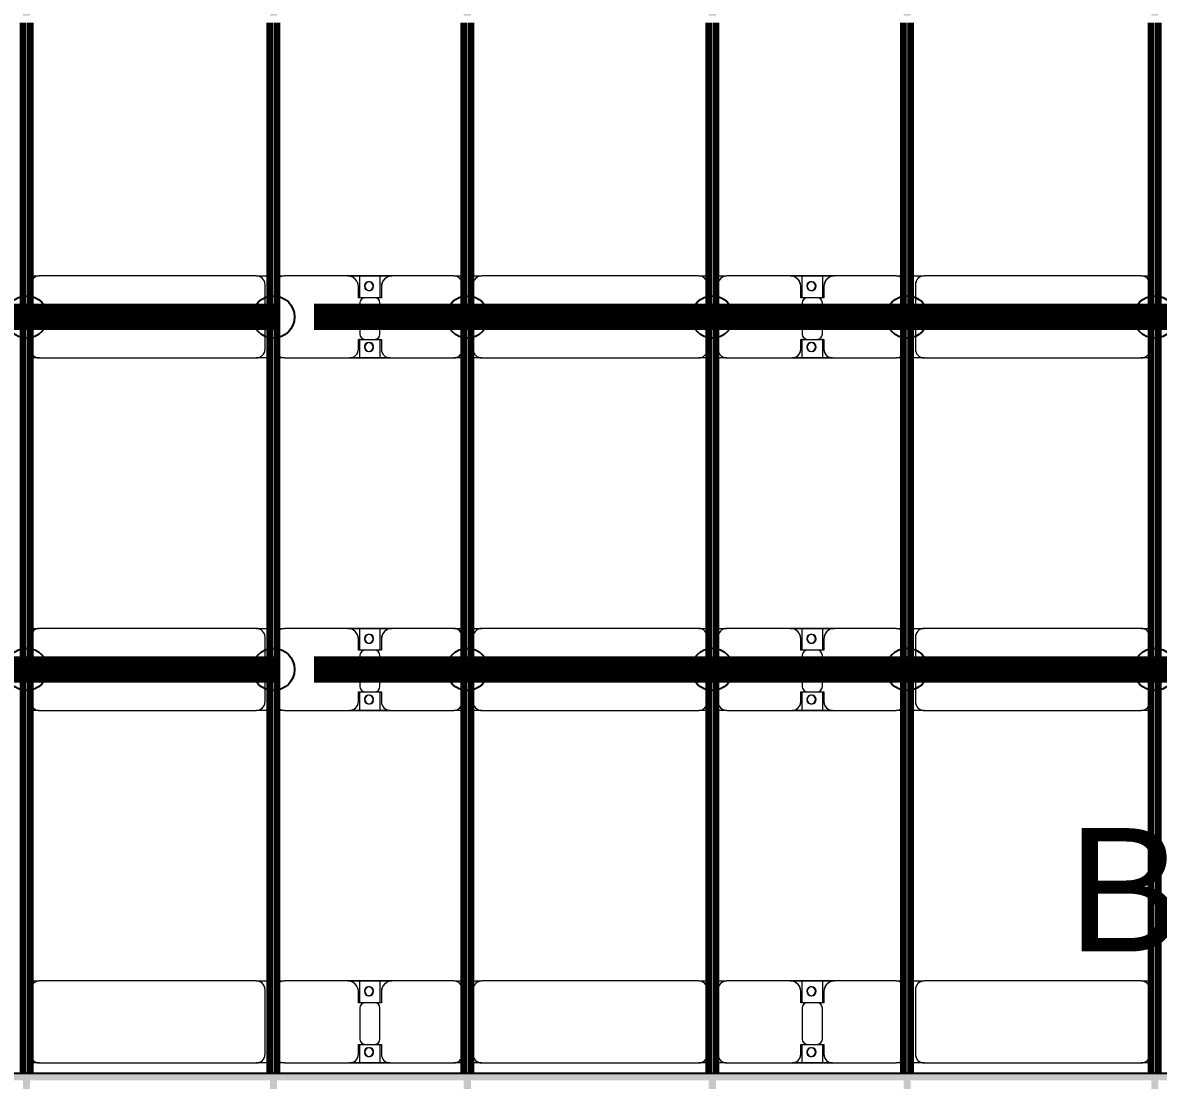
# Model space of a CAD drawing. Header units: millimetres. Extents: x -268744 to 115753, y -96240 to -10461.
# Drawn here: x -166881 to -160439, y -28647 to -22647 of the extents above; entities that cross this region are included whole.
import ezdxf

# ---------------------------------------------------------------- set-up
doc = ezdxf.new("R2010")
doc.units = ezdxf.units.MM
doc.layers.add('A-GENM', color=13, linetype='Continuous', lineweight=9)
doc.layers.add('S-BEAM', color=12, linetype='Continuous', lineweight=9)
doc.layers.add('GC-GHI CHU', color=2, linetype='Continuous')
doc.layers.add('GC-HOP 40x60 GIA CUONG', color=1, linetype='Continuous')
doc.styles.add('GC_VN', font='arial.ttf')

# ---------------------------------------------------------------- blocks, each defined once
blk = doc.blocks.new('Dầm C52 - Hộp 40x60-V24-KHUNG KẾT CẤU BÈ PIN 1')
at = {"layer": 'S-BEAM', "lineweight": 25}
blk.add_hatch(color=4, dxfattribs=at).paths.add_polyline_path([(-145811, -20), (145811, -20), (145811, 20), (-145811, 20)])
at = {"layer": 'S-BEAM', "color": 4, "lineweight": 25}
blk.add_line((-145811, 20), (145811, 20), dxfattribs=at)
blk = doc.blocks.new('Dầm C52 - Dầm C52-V2-KHUNG KẾT CẤU BÈ PIN 1')
at = {"layer": 'S-BEAM', "lineweight": 140}
h = blk.add_hatch(color=1, dxfattribs=at)
h.paths.add_polyline_path([(-25480.9, 20), (-25480.9, -20), (-25440.9, -20), (-25440.9, 20)])
h.paths.add_polyline_path([(-25400.9, 20), (-25400.9, -20), (-19440.9, -20), (-19443, 20), (-24983.5, 20)])
h.paths.add_polyline_path([(-19400.9, 20), (-19400.9, -20), (-13440.9, -20), (-13440.9, 20), (-18519.6, 20)])
h.paths.add_polyline_path([(-13400.9, -20), (-7440.9, -20), (-7440.9, 20), (-13400.9, 20)])
h.paths.add_polyline_path([(-7400.9, 20), (-7400.9, -20), (-1440.9, -20), (-1440.9, 20), (-6515.3, 20)])
h.paths.add_polyline_path([(-1400.9, 20), (-1400.9, -20), (4559.1, -20), (4559.1, 20), (-974.9, 20)])
h.paths.add_polyline_path([(4599.1, -20), (10559.1, -20), (10559.1, 20), (4599.1, 20)])
h.paths.add_polyline_path([(10599.1, -20), (16559.1, -20), (16559.1, 20), (10599.1, 20)])
h.paths.add_polyline_path([(16599.1, 20), (16599.1, -20), (22559.1, -20), (22559.1, 20), (17493.2, 20)])
h.paths.add_polyline_path([(22599.1, 20), (22599.1, -20), (25259.1, -20), (25259.1, 20), (23033.7, 20)])
h.paths.add_polyline_path([(25299.1, -20), (25480.9, -20), (25480.9, 20), (25299.1, 20)])
at = {"layer": 'S-BEAM', "color": 1, "lineweight": 140}
for p, q in [((16599.1, 20), (22559.1, 20)), ((22559.1, -20), (16599.1, -20))]:
    blk.add_line(p, q, dxfattribs=at)
blk = doc.blocks.new('Dầm C52 - Dầm C52-102503-KHUNG KẾT CẤU BÈ PIN 1')
at = {"layer": 'S-BEAM', "lineweight": 140}
h = blk.add_hatch(color=1, dxfattribs=at)
h.paths.add_polyline_path([(-25480.9, 20), (-25480.9, -20), (-25440.9, -20), (-25440.9, 20)])
h.paths.add_polyline_path([(-25400.9, 20), (-25400.9, -20), (-19440.9, -20), (-19443, 20), (-24983.5, 20)])
h.paths.add_polyline_path([(-19400.9, 20), (-19400.9, -20), (-13440.9, -20), (-13440.9, 20), (-17596.2, 20)])
h.paths.add_polyline_path([(-13400.9, -20), (-7440.9, -20), (-7440.9, 20), (-13400.9, 20)])
h.paths.add_polyline_path([(-7400.9, -20), (-1440.9, -20), (-1440.9, 20), (-7400.9, 20)])
h.paths.add_polyline_path([(-1400.9, -20), (4559.1, -20), (4559.1, 20), (-1400.9, 20)])
h.paths.add_polyline_path([(4599.1, -20), (10559.1, -20), (10559.1, 20), (4599.1, 20)])
h.paths.add_polyline_path([(10599.1, 20), (10599.1, -20), (16559.1, -20), (16559.1, 20), (11952.8, 20)])
h.paths.add_polyline_path([(16599.1, -20), (22559.1, -20), (22559.1, 20), (16599.1, 20)])
h.paths.add_polyline_path([(22599.1, -20), (25259.1, -20), (25259.1, 20), (22599.1, 20)])
h.paths.add_polyline_path([(25299.1, -20), (25441.8, -20), (25441.8, 20), (25299.1, 20)])
at = {"layer": 'S-BEAM', "color": 1, "lineweight": 140}
for p, q in [((16599.1, 20), (22559.1, 20)), ((22559.1, -20), (16599.1, -20))]:
    blk.add_line(p, q, dxfattribs=at)
blk = doc.blocks.new('Dai phao do pin - DẢI PHAO ĐỠ PIN-V50-KHUNG KẾT CẤU BÈ PIN 1')
at = {"layer": 'A-GENM', "color": 7}
for p, q in [((14387.6, 241.6), (14439.7, 241.6)), ((14387.6, 241.6), (14439.7, 241.6)), ((15670.3, 241.6), (14439.7, 241.6)), ((15670.3, 241.6), (15747.6, 241.6)), ((15670.3, 241.6), (15747.6, 241.6)), ((15787.6, 241.6), (15829.7, 241.6)), ((15787.6, 241.6), (15829.7, 241.6)), ((16189.7, 241.6), (15829.7, 241.6)), ((16189.7, 241.6), (16372.2, 241.6)), ((16372.2, 241.6), (16189.7, 241.6)), ((16257.8, 241.6), (16440.3, 241.6)), ((16257.8, 116.2), (16257.8, 241.6)), ((16440.3, 241.6), (16257.8, 241.6)), ((16372.2, 241.6), (16372.2, 116.2)), ((16790.3, 241.6), (16440.3, 241.6)), ((16790.3, 241.6), (16847.6, 241.6)), ((16790.3, 241.6), (16847.6, 241.6)), ((16887.6, 241.6), (16949.7, 241.6)), ((16887.6, 241.6), (16949.7, 241.6)), ((18180.3, 241.6), (16949.7, 241.6)), ((18180.3, 241.6), (18237.6, 241.6)), ((18180.3, 241.6), (18237.6, 241.6)), ((18277.6, 241.6), (18339.7, 241.6)), ((18277.6, 241.6), (18339.7, 241.6)), ((18699.7, 241.6), (18339.7, 241.6)), ((18699.7, 241.6), (18882.2, 241.6)), ((18882.2, 241.6), (18699.7, 241.6)), ((18767.8, 241.6), (18950.3, 241.6)), ((18767.8, 116.2), (18767.8, 241.6)), ((18950.3, 241.6), (18767.8, 241.6)), ((18882.2, 241.6), (18882.2, 116.2)), ((19300.3, 241.6), (18950.3, 241.6)), ((19300.3, 241.6), (19342.6, 241.6)), ((19300.3, 241.6), (19342.6, 241.6)), ((19382.6, 241.6), (19459.7, 241.6)), ((19382.6, 241.6), (19459.7, 241.6)), ((20690.3, 241.6), (19459.7, 241.6)), ((20690.3, 241.6), (20747.6, 241.6)), ((20690.3, 241.6), (20747.6, 241.6)), ((14389.7, 191.6), (14389.7, -173.4)), ((15720.3, -173.4), (15720.3, 191.6)), ((16249.7, 118.2), (16249.7, 181.6)), ((16380.3, 181.6), (16380.3, 118.2)), ((16840.3, -173.4), (16840.3, 191.6)), ((16899.7, 191.6), (16899.7, -173.4)), ((18230.3, -173.4), (18230.3, 191.6)), ((18289.7, 191.6), (18289.7, -173.4)), ((18759.7, 118.2), (18759.7, 181.6)), ((18890.3, 181.6), (18890.3, 118.2)), ((19409.7, 191.6), (19409.7, -173.4)), ((20740.3, -173.4), (20740.3, 191.6)), ((16342.2, 118.2), (16249.7, 118.2)), ((16257.8, 88.2), (16257.8, -88.2)), ((16380.3, 118.2), (16287.8, 118.2)), ((16372.2, -88.2), (16372.2, 88.2)), ((18852.2, 118.2), (18759.7, 118.2)), ((18767.8, 88.2), (18767.8, -88.2)), ((18890.3, 118.2), (18797.8, 118.2)), ((18882.2, -88.2), (18882.2, 88.2)), ((16249.7, -173.4), (16249.7, -118.2)), ((16249.7, -118.2), (16342.2, -118.2)), ((16257.8, -223.4), (16257.8, -116.2)), ((16287.8, -118.2), (16380.3, -118.2)), ((16372.2, -116.2), (16372.2, -223.4)), ((16380.3, -118.2), (16380.3, -173.4)), ((18759.7, -173.4), (18759.7, -118.2)), ((18759.7, -118.2), (18852.2, -118.2)), ((18767.8, -223.4), (18767.8, -116.2)), ((18797.8, -118.2), (18890.3, -118.2)), ((18882.2, -116.2), (18882.2, -223.4)), ((18890.3, -118.2), (18890.3, -173.4)), ((14439.7, -223.4), (14387.6, -223.4)), ((14439.7, -223.4), (14387.6, -223.4)), ((14439.7, -223.4), (15670.3, -223.4)), ((15747.6, -223.4), (15670.3, -223.4)), ((15747.6, -223.4), (15670.3, -223.4)), ((15829.7, -223.4), (15787.6, -223.4)), ((15829.7, -223.4), (15787.6, -223.4)), ((15829.7, -223.4), (16199.7, -223.4)), ((16372.2, -223.4), (16199.7, -223.4)), ((16199.7, -223.4), (16372.2, -223.4)), ((16430.3, -223.4), (16257.8, -223.4)), ((16257.8, -223.4), (16430.3, -223.4)), ((16430.3, -223.4), (16790.3, -223.4)), ((16847.6, -223.4), (16790.3, -223.4)), ((16847.6, -223.4), (16790.3, -223.4)), ((16949.7, -223.4), (16887.6, -223.4)), ((16949.7, -223.4), (16887.6, -223.4)), ((16949.7, -223.4), (18180.3, -223.4)), ((18237.6, -223.4), (18180.3, -223.4)), ((18237.6, -223.4), (18180.3, -223.4)), ((18339.7, -223.4), (18277.6, -223.4)), ((18339.7, -223.4), (18277.6, -223.4)), ((18339.7, -223.4), (18709.7, -223.4)), ((18882.2, -223.4), (18709.7, -223.4)), ((18709.7, -223.4), (18882.2, -223.4)), ((18940.3, -223.4), (18767.8, -223.4)), ((18767.8, -223.4), (18940.3, -223.4)), ((18940.3, -223.4), (19300.3, -223.4)), ((19342.6, -223.4), (19300.3, -223.4)), ((19342.6, -223.4), (19300.3, -223.4)), ((19459.7, -223.4), (19382.6, -223.4)), ((19459.7, -223.4), (19382.6, -223.4)), ((19459.7, -223.4), (20690.3, -223.4)), ((20747.6, -223.4), (20690.3, -223.4)), ((20747.6, -223.4), (20690.3, -223.4))]:
    blk.add_line(p, q, dxfattribs=at)
for centre, radius, start, end in [((14439.7, 191.6), 50, 90, 180), ((14439.7, 191.6), 50, 150, 180), ((14439.7, 191.6), 50, 105, 135), ((15670.3, 191.6), 50, 360, 90), ((15670.3, 191.6), 50, 60, 90), ((15670.3, 191.6), 50, 15, 30), ((15829.7, 191.6), 50, 90, 150), ((15829.7, 191.6), 50, 105, 150), ((16189.7, 181.6), 60, 0, 90), ((16189.7, 181.6), 60, 0, 60), ((16308.6, 183.2), 25, 0, 180), ((16308.6, 183.2), 25, 360, 165), ((16311.4, 183.2), 25, 0, 180), ((16311.4, 183.2), 25, 90, 180), ((16311.4, 183.2), 25, 15, 75), ((16440.3, 181.6), 60, 90, 180), ((16440.3, 181.6), 60, 120, 180), ((16790.3, 191.6), 50, 0, 90), ((16790.3, 191.6), 50, 0, 75), ((16949.7, 191.6), 50, 90, 180), ((16949.7, 191.6), 50, 150, 180), ((16949.7, 191.6), 50, 105, 135), ((18180.3, 191.6), 50, 0, 90), ((18180.3, 191.6), 50, 60, 90), ((18180.3, 191.6), 50, 15, 30), ((18339.7, 191.6), 50, 90, 180), ((18339.7, 191.6), 50, 105, 180), ((18699.7, 181.6), 60, 360, 90), ((18699.7, 181.6), 60, 360, 60), ((18818.6, 183.2), 25, 0, 180), ((18818.6, 183.2), 25, 0, 165), ((18821.4, 183.2), 25, 0, 180), ((18821.4, 183.2), 25, 90, 180), ((18821.4, 183.2), 25, 15, 75), ((18950.3, 181.6), 60, 90, 180), ((18950.3, 181.6), 60, 120, 180), ((19300.3, 191.6), 50, 30, 90), ((19300.3, 191.6), 50, 30, 75), ((19459.7, 191.6), 50, 90, 180), ((19459.7, 191.6), 50, 150, 180), ((19459.7, 191.6), 50, 105, 135), ((20690.3, 191.6), 50, 0, 90), ((20690.3, 191.6), 50, 60, 90), ((20690.3, 191.6), 50, 15, 30), ((16308.6, 183.2), 25, 180, 0), ((16311.4, 183.2), 25, 180, 360), ((16311.4, 183.2), 25, 180, 300), ((16308.6, 183.2), 25, 210, 0), ((16311.4, 183.2), 25, 330, 345), ((18818.6, 183.2), 25, 180, 0), ((18821.4, 183.2), 25, 180, 0), ((18821.4, 183.2), 25, 180, 300), ((18818.6, 183.2), 25, 210, 0), ((18821.4, 183.2), 25, 330, 345), ((16287.8, 88.2), 30, 90, 180), ((16342.2, 88.2), 30, 0, 90), ((18797.8, 88.2), 30, 90, 180), ((18852.2, 88.2), 30, 360, 90), ((16287.8, -88.2), 30, 180, 270), ((16342.2, -88.2), 30, 270, 0), ((18797.8, -88.2), 30, 180, 270), ((18852.2, -88.2), 30, 270, 0), ((14439.7, -173.4), 50, 180, 270), ((14439.7, -173.4), 50, 180, 210), ((15670.3, -173.4), 50, 270, 0), ((15670.3, -173.4), 50, 330, 0), ((16199.7, -173.4), 50, 270, 360), ((16199.7, -173.4), 50, 285, 360), ((16308.6, -161.8), 25, 360, 180), ((16308.6, -161.8), 25, 180, 360), ((16308.6, -161.8), 25, 105, 165), ((16308.6, -161.8), 25, 195, 360), ((16311.4, -161.8), 25, 0, 180), ((16311.4, -161.8), 25, 105, 180), ((16311.4, -161.8), 25, 180, 0), ((16311.4, -161.8), 25, 180, 270), ((16308.6, -161.8), 25, 0, 75), ((16311.4, -161.8), 25, 15, 75), ((16311.4, -161.8), 25, 285, 345), ((16430.3, -173.4), 50, 180, 270), ((16430.3, -173.4), 50, 180, 255), ((16790.3, -173.4), 50, 270, 360), ((16790.3, -173.4), 50, 285, 360), ((16949.7, -173.4), 50, 180, 270), ((16949.7, -173.4), 50, 180, 210), ((18180.3, -173.4), 50, 270, 0), ((18180.3, -173.4), 50, 330, 360), ((18339.7, -173.4), 50, 180, 270), ((18339.7, -173.4), 50, 180, 255), ((18709.7, -173.4), 50, 270, 360), ((18709.7, -173.4), 50, 285, 360), ((18818.6, -161.8), 25, 0, 180), ((18818.6, -161.8), 25, 180, 0), ((18818.6, -161.8), 25, 105, 165), ((18818.6, -161.8), 25, 195, 0), ((18821.4, -161.8), 25, 0, 180), ((18821.4, -161.8), 25, 105, 180), ((18821.4, -161.8), 25, 180, 0), ((18821.4, -161.8), 25, 180, 270), ((18818.6, -161.8), 25, 0, 75), ((18821.4, -161.8), 25, 15, 75), ((18821.4, -161.8), 25, 285, 345), ((18940.3, -173.4), 50, 180, 270), ((18940.3, -173.4), 50, 180, 255), ((19459.7, -173.4), 50, 180, 270), ((19459.7, -173.4), 50, 180, 210), ((20690.3, -173.4), 50, 270, 0), ((20690.3, -173.4), 50, 330, 0), ((14439.7, -173.4), 50, 240, 270), ((15670.3, -173.4), 50, 285, 300), ((15829.7, -173.4), 50, 210, 270), ((15829.7, -173.4), 50, 210, 255), ((16949.7, -173.4), 50, 240, 270), ((18180.3, -173.4), 50, 285, 300), ((19300.3, -173.4), 50, 270, 330), ((19300.3, -173.4), 50, 285, 330), ((19459.7, -173.4), 50, 240, 270), ((20690.3, -173.4), 50, 285, 300)]:
    blk.add_arc(centre, radius, start, end, dxfattribs=at)
blk = doc.blocks.new('Dai phao do pin - DẢI PHAO ĐỠ PIN-V51-KHUNG KẾT CẤU BÈ PIN 1')
at = {"layer": 'A-GENM', "color": 7}
for p, q in [((14387.6, 241.6), (14439.7, 241.6)), ((14387.6, 241.6), (14439.7, 241.6)), ((15670.3, 241.6), (14439.7, 241.6)), ((15670.3, 241.6), (15747.6, 241.6)), ((15670.3, 241.6), (15747.6, 241.6)), ((15787.6, 241.6), (15829.7, 241.6)), ((15787.6, 241.6), (15829.7, 241.6)), ((16189.7, 241.6), (15829.7, 241.6)), ((16189.7, 241.6), (16372.2, 241.6)), ((16372.2, 241.6), (16189.7, 241.6)), ((16257.8, 241.6), (16440.3, 241.6)), ((16257.8, 116.2), (16257.8, 241.6)), ((16440.3, 241.6), (16257.8, 241.6)), ((16372.2, 241.6), (16372.2, 116.2)), ((16790.3, 241.6), (16440.3, 241.6)), ((16790.3, 241.6), (16847.6, 241.6)), ((16790.3, 241.6), (16847.6, 241.6)), ((16887.6, 241.6), (16949.7, 241.6)), ((16887.6, 241.6), (16949.7, 241.6)), ((18180.3, 241.6), (16949.7, 241.6)), ((18180.3, 241.6), (18237.6, 241.6)), ((18180.3, 241.6), (18237.6, 241.6)), ((18277.6, 241.6), (18339.7, 241.6)), ((18277.6, 241.6), (18339.7, 241.6)), ((18699.7, 241.6), (18339.7, 241.6)), ((18699.7, 241.6), (18882.2, 241.6)), ((18882.2, 241.6), (18699.7, 241.6)), ((18767.8, 241.6), (18950.3, 241.6)), ((18767.8, 116.2), (18767.8, 241.6)), ((18950.3, 241.6), (18767.8, 241.6)), ((18882.2, 241.6), (18882.2, 116.2)), ((19300.3, 241.6), (18950.3, 241.6)), ((19300.3, 241.6), (19342.6, 241.6)), ((19300.3, 241.6), (19342.6, 241.6)), ((19382.6, 241.6), (19459.7, 241.6)), ((19382.6, 241.6), (19459.7, 241.6)), ((20690.3, 241.6), (19459.7, 241.6)), ((20690.3, 241.6), (20747.6, 241.6)), ((20690.3, 241.6), (20747.6, 241.6)), ((14389.7, 191.6), (14389.7, -173.4)), ((15720.3, -173.4), (15720.3, 191.6)), ((16249.7, 118.2), (16249.7, 181.6)), ((16380.3, 181.6), (16380.3, 118.2)), ((16840.3, -173.4), (16840.3, 191.6)), ((16899.7, 191.6), (16899.7, -173.4)), ((18230.3, -173.4), (18230.3, 191.6)), ((18289.7, 191.6), (18289.7, -173.4)), ((18759.7, 118.2), (18759.7, 181.6)), ((18890.3, 181.6), (18890.3, 118.2)), ((19409.7, 191.6), (19409.7, -173.4)), ((20740.3, -173.4), (20740.3, 191.6)), ((16342.2, 118.2), (16249.7, 118.2)), ((16257.8, 88.2), (16257.8, -88.2)), ((16380.3, 118.2), (16287.8, 118.2)), ((16372.2, -88.2), (16372.2, 88.2)), ((18852.2, 118.2), (18759.7, 118.2)), ((18767.8, 88.2), (18767.8, -88.2)), ((18890.3, 118.2), (18797.8, 118.2)), ((18882.2, -88.2), (18882.2, 88.2)), ((16249.7, -173.4), (16249.7, -118.2)), ((16249.7, -118.2), (16342.2, -118.2)), ((16257.8, -223.4), (16257.8, -116.2)), ((16287.8, -118.2), (16380.3, -118.2)), ((16372.2, -116.2), (16372.2, -223.4)), ((16380.3, -118.2), (16380.3, -173.4)), ((18759.7, -173.4), (18759.7, -118.2)), ((18759.7, -118.2), (18852.2, -118.2)), ((18767.8, -223.4), (18767.8, -116.2)), ((18797.8, -118.2), (18890.3, -118.2)), ((18882.2, -116.2), (18882.2, -223.4)), ((18890.3, -118.2), (18890.3, -173.4)), ((14439.7, -223.4), (14387.6, -223.4)), ((14439.7, -223.4), (14387.6, -223.4)), ((14439.7, -223.4), (15670.3, -223.4)), ((15747.6, -223.4), (15670.3, -223.4)), ((15747.6, -223.4), (15670.3, -223.4)), ((15829.7, -223.4), (15787.6, -223.4)), ((15829.7, -223.4), (15787.6, -223.4)), ((15829.7, -223.4), (16199.7, -223.4)), ((16372.2, -223.4), (16199.7, -223.4)), ((16199.7, -223.4), (16372.2, -223.4)), ((16430.3, -223.4), (16257.8, -223.4)), ((16257.8, -223.4), (16430.3, -223.4)), ((16430.3, -223.4), (16790.3, -223.4)), ((16847.6, -223.4), (16790.3, -223.4)), ((16847.6, -223.4), (16790.3, -223.4)), ((16949.7, -223.4), (16887.6, -223.4)), ((16949.7, -223.4), (16887.6, -223.4)), ((16949.7, -223.4), (18180.3, -223.4)), ((18237.6, -223.4), (18180.3, -223.4)), ((18237.6, -223.4), (18180.3, -223.4)), ((18339.7, -223.4), (18277.6, -223.4)), ((18339.7, -223.4), (18277.6, -223.4)), ((18339.7, -223.4), (18709.7, -223.4)), ((18882.2, -223.4), (18709.7, -223.4)), ((18709.7, -223.4), (18882.2, -223.4)), ((18940.3, -223.4), (18767.8, -223.4)), ((18767.8, -223.4), (18940.3, -223.4)), ((18940.3, -223.4), (19300.3, -223.4)), ((19342.6, -223.4), (19300.3, -223.4)), ((19342.6, -223.4), (19300.3, -223.4)), ((19459.7, -223.4), (19382.6, -223.4)), ((19459.7, -223.4), (19382.6, -223.4)), ((19459.7, -223.4), (20690.3, -223.4)), ((20747.6, -223.4), (20690.3, -223.4)), ((20747.6, -223.4), (20690.3, -223.4))]:
    blk.add_line(p, q, dxfattribs=at)
for centre, radius, start, end in [((14439.7, 191.6), 50, 90, 180), ((14439.7, 191.6), 50, 150, 180), ((14439.7, 191.6), 50, 105, 135), ((15670.3, 191.6), 50, 360, 90), ((15670.3, 191.6), 50, 60, 90), ((15670.3, 191.6), 50, 15, 30), ((15829.7, 191.6), 50, 90, 150), ((15829.7, 191.6), 50, 105, 150), ((16189.7, 181.6), 60, 0, 90), ((16189.7, 181.6), 60, 0, 60), ((16308.6, 183.2), 25, 0, 180), ((16308.6, 183.2), 25, 360, 165), ((16311.4, 183.2), 25, 0, 180), ((16311.4, 183.2), 25, 90, 180), ((16311.4, 183.2), 25, 15, 75), ((16440.3, 181.6), 60, 90, 180), ((16440.3, 181.6), 60, 120, 180), ((16790.3, 191.6), 50, 0, 90), ((16790.3, 191.6), 50, 0, 75), ((16949.7, 191.6), 50, 90, 180), ((16949.7, 191.6), 50, 150, 180), ((16949.7, 191.6), 50, 105, 135), ((18180.3, 191.6), 50, 0, 90), ((18180.3, 191.6), 50, 60, 90), ((18180.3, 191.6), 50, 15, 30), ((18339.7, 191.6), 50, 90, 180), ((18339.7, 191.6), 50, 105, 180), ((18699.7, 181.6), 60, 360, 90), ((18699.7, 181.6), 60, 360, 60), ((18818.6, 183.2), 25, 0, 180), ((18818.6, 183.2), 25, 0, 165), ((18821.4, 183.2), 25, 0, 180), ((18821.4, 183.2), 25, 90, 180), ((18821.4, 183.2), 25, 15, 75), ((18950.3, 181.6), 60, 90, 180), ((18950.3, 181.6), 60, 120, 180), ((19300.3, 191.6), 50, 30, 90), ((19300.3, 191.6), 50, 30, 75), ((19459.7, 191.6), 50, 90, 180), ((19459.7, 191.6), 50, 150, 180), ((19459.7, 191.6), 50, 105, 135), ((20690.3, 191.6), 50, 0, 90), ((20690.3, 191.6), 50, 60, 90), ((20690.3, 191.6), 50, 15, 30), ((16308.6, 183.2), 25, 180, 0), ((16311.4, 183.2), 25, 180, 360), ((16311.4, 183.2), 25, 180, 300), ((16308.6, 183.2), 25, 210, 0), ((16311.4, 183.2), 25, 330, 345), ((18818.6, 183.2), 25, 180, 0), ((18821.4, 183.2), 25, 180, 0), ((18821.4, 183.2), 25, 180, 300), ((18818.6, 183.2), 25, 210, 0), ((18821.4, 183.2), 25, 330, 345), ((16287.8, 88.2), 30, 90, 180), ((16342.2, 88.2), 30, 0, 90), ((18797.8, 88.2), 30, 90, 180), ((18852.2, 88.2), 30, 360, 90), ((16287.8, -88.2), 30, 180, 270), ((16342.2, -88.2), 30, 270, 0), ((18797.8, -88.2), 30, 180, 270), ((18852.2, -88.2), 30, 270, 0), ((14439.7, -173.4), 50, 180, 270), ((14439.7, -173.4), 50, 180, 210), ((15670.3, -173.4), 50, 270, 0), ((15670.3, -173.4), 50, 330, 0), ((16199.7, -173.4), 50, 270, 360), ((16199.7, -173.4), 50, 285, 360), ((16308.6, -161.8), 25, 360, 180), ((16308.6, -161.8), 25, 180, 360), ((16308.6, -161.8), 25, 105, 165), ((16308.6, -161.8), 25, 195, 360), ((16311.4, -161.8), 25, 0, 180), ((16311.4, -161.8), 25, 105, 180), ((16311.4, -161.8), 25, 180, 0), ((16311.4, -161.8), 25, 180, 270), ((16308.6, -161.8), 25, 0, 75), ((16311.4, -161.8), 25, 15, 75), ((16311.4, -161.8), 25, 285, 345), ((16430.3, -173.4), 50, 180, 270), ((16430.3, -173.4), 50, 180, 255), ((16790.3, -173.4), 50, 270, 360), ((16790.3, -173.4), 50, 285, 360), ((16949.7, -173.4), 50, 180, 270), ((16949.7, -173.4), 50, 180, 210), ((18180.3, -173.4), 50, 270, 0), ((18180.3, -173.4), 50, 330, 360), ((18339.7, -173.4), 50, 180, 270), ((18339.7, -173.4), 50, 180, 255), ((18709.7, -173.4), 50, 270, 360), ((18709.7, -173.4), 50, 285, 360), ((18818.6, -161.8), 25, 0, 180), ((18818.6, -161.8), 25, 180, 0), ((18818.6, -161.8), 25, 105, 165), ((18818.6, -161.8), 25, 195, 0), ((18821.4, -161.8), 25, 0, 180), ((18821.4, -161.8), 25, 105, 180), ((18821.4, -161.8), 25, 180, 0), ((18821.4, -161.8), 25, 180, 270), ((18818.6, -161.8), 25, 0, 75), ((18821.4, -161.8), 25, 15, 75), ((18821.4, -161.8), 25, 285, 345), ((18940.3, -173.4), 50, 180, 270), ((18940.3, -173.4), 50, 180, 255), ((19459.7, -173.4), 50, 180, 270), ((19459.7, -173.4), 50, 180, 210), ((20690.3, -173.4), 50, 270, 0), ((20690.3, -173.4), 50, 330, 0), ((14439.7, -173.4), 50, 240, 270), ((15670.3, -173.4), 50, 285, 300), ((15829.7, -173.4), 50, 210, 270), ((15829.7, -173.4), 50, 210, 255), ((16949.7, -173.4), 50, 240, 270), ((18180.3, -173.4), 50, 285, 300), ((19300.3, -173.4), 50, 270, 330), ((19300.3, -173.4), 50, 285, 330), ((19459.7, -173.4), 50, 240, 270), ((20690.3, -173.4), 50, 285, 300)]:
    blk.add_arc(centre, radius, start, end, dxfattribs=at)
blk = doc.blocks.new('Dai phao do pin - DẢI PHAO ĐỠ PIN-V52-KHUNG KẾT CẤU BÈ PIN 1')
at = {"layer": 'A-GENM', "color": 7}
for p, q in [((14387.6, 241.6), (14439.7, 241.6)), ((14387.6, 241.6), (14439.7, 241.6)), ((15670.3, 241.6), (14439.7, 241.6)), ((15670.3, 241.6), (15747.6, 241.6)), ((15670.3, 241.6), (15747.6, 241.6)), ((15787.6, 241.6), (15829.7, 241.6)), ((15787.6, 241.6), (15829.7, 241.6)), ((16189.7, 241.6), (15829.7, 241.6)), ((16189.7, 241.6), (16372.2, 241.6)), ((16372.2, 241.6), (16189.7, 241.6)), ((16257.8, 241.6), (16440.3, 241.6)), ((16257.8, 116.2), (16257.8, 241.6)), ((16440.3, 241.6), (16257.8, 241.6)), ((16372.2, 241.6), (16372.2, 116.2)), ((16790.3, 241.6), (16440.3, 241.6)), ((16790.3, 241.6), (16847.6, 241.6)), ((16790.3, 241.6), (16847.6, 241.6)), ((16887.6, 241.6), (16949.7, 241.6)), ((16887.6, 241.6), (16949.7, 241.6)), ((18180.3, 241.6), (16949.7, 241.6)), ((18180.3, 241.6), (18237.6, 241.6)), ((18180.3, 241.6), (18237.6, 241.6)), ((18277.6, 241.6), (18339.7, 241.6)), ((18277.6, 241.6), (18339.7, 241.6)), ((18699.7, 241.6), (18339.7, 241.6)), ((18699.7, 241.6), (18882.2, 241.6)), ((18882.2, 241.6), (18699.7, 241.6)), ((18767.8, 241.6), (18950.3, 241.6)), ((18767.8, 116.2), (18767.8, 241.6)), ((18950.3, 241.6), (18767.8, 241.6)), ((18882.2, 241.6), (18882.2, 116.2)), ((19300.3, 241.6), (18950.3, 241.6)), ((19300.3, 241.6), (19342.6, 241.6)), ((19300.3, 241.6), (19342.6, 241.6)), ((19382.6, 241.6), (19459.7, 241.6)), ((19382.6, 241.6), (19459.7, 241.6)), ((20690.3, 241.6), (19459.7, 241.6)), ((20690.3, 241.6), (20747.6, 241.6)), ((20690.3, 241.6), (20747.6, 241.6)), ((14389.7, 191.6), (14389.7, -173.4)), ((15720.3, -173.4), (15720.3, 191.6)), ((16249.7, 118.2), (16249.7, 181.6)), ((16380.3, 181.6), (16380.3, 118.2)), ((16840.3, -173.4), (16840.3, 191.6)), ((16899.7, 191.6), (16899.7, -173.4)), ((18230.3, -173.4), (18230.3, 191.6)), ((18289.7, 191.6), (18289.7, -173.4)), ((18759.7, 118.2), (18759.7, 181.6)), ((18890.3, 181.6), (18890.3, 118.2)), ((19409.7, 191.6), (19409.7, -173.4)), ((20740.3, -173.4), (20740.3, 191.6)), ((16342.2, 118.2), (16249.7, 118.2)), ((16257.8, 88.2), (16257.8, -88.2)), ((16380.3, 118.2), (16287.8, 118.2)), ((16372.2, -88.2), (16372.2, 88.2)), ((18852.2, 118.2), (18759.7, 118.2)), ((18767.8, 88.2), (18767.8, -88.2)), ((18890.3, 118.2), (18797.8, 118.2)), ((18882.2, -88.2), (18882.2, 88.2)), ((16249.7, -173.4), (16249.7, -118.2)), ((16249.7, -118.2), (16342.2, -118.2)), ((16257.8, -223.4), (16257.8, -116.2)), ((16287.8, -118.2), (16380.3, -118.2)), ((16372.2, -116.2), (16372.2, -223.4)), ((16380.3, -118.2), (16380.3, -173.4)), ((18759.7, -173.4), (18759.7, -118.2)), ((18759.7, -118.2), (18852.2, -118.2)), ((18767.8, -223.4), (18767.8, -116.2)), ((18797.8, -118.2), (18890.3, -118.2)), ((18882.2, -116.2), (18882.2, -223.4)), ((18890.3, -118.2), (18890.3, -173.4)), ((14439.7, -223.4), (14387.6, -223.4)), ((14439.7, -223.4), (14387.6, -223.4)), ((14439.7, -223.4), (15670.3, -223.4)), ((15747.6, -223.4), (15670.3, -223.4)), ((15747.6, -223.4), (15670.3, -223.4)), ((15829.7, -223.4), (15787.6, -223.4)), ((15829.7, -223.4), (15787.6, -223.4)), ((15829.7, -223.4), (16199.7, -223.4)), ((16372.2, -223.4), (16199.7, -223.4)), ((16199.7, -223.4), (16372.2, -223.4)), ((16430.3, -223.4), (16257.8, -223.4)), ((16257.8, -223.4), (16430.3, -223.4)), ((16430.3, -223.4), (16790.3, -223.4)), ((16847.6, -223.4), (16790.3, -223.4)), ((16847.6, -223.4), (16790.3, -223.4)), ((16949.7, -223.4), (16887.6, -223.4)), ((16949.7, -223.4), (16887.6, -223.4)), ((16949.7, -223.4), (18180.3, -223.4)), ((18237.6, -223.4), (18180.3, -223.4)), ((18237.6, -223.4), (18180.3, -223.4)), ((18339.7, -223.4), (18277.6, -223.4)), ((18339.7, -223.4), (18277.6, -223.4)), ((18339.7, -223.4), (18709.7, -223.4)), ((18882.2, -223.4), (18709.7, -223.4)), ((18709.7, -223.4), (18882.2, -223.4)), ((18940.3, -223.4), (18767.8, -223.4)), ((18767.8, -223.4), (18940.3, -223.4)), ((18940.3, -223.4), (19300.3, -223.4)), ((19342.6, -223.4), (19300.3, -223.4)), ((19342.6, -223.4), (19300.3, -223.4)), ((19459.7, -223.4), (19382.6, -223.4)), ((19459.7, -223.4), (19382.6, -223.4)), ((19459.7, -223.4), (20690.3, -223.4)), ((20747.6, -223.4), (20690.3, -223.4)), ((20747.6, -223.4), (20690.3, -223.4))]:
    blk.add_line(p, q, dxfattribs=at)
for centre, radius, start, end in [((14439.7, 191.6), 50, 90, 180), ((14439.7, 191.6), 50, 150, 180), ((14439.7, 191.6), 50, 105, 135), ((15670.3, 191.6), 50, 360, 90), ((15670.3, 191.6), 50, 60, 90), ((15670.3, 191.6), 50, 15, 30), ((15829.7, 191.6), 50, 90, 150), ((15829.7, 191.6), 50, 105, 150), ((16189.7, 181.6), 60, 0, 90), ((16189.7, 181.6), 60, 0, 60), ((16308.6, 183.2), 25, 0, 180), ((16308.6, 183.2), 25, 360, 165), ((16311.4, 183.2), 25, 0, 180), ((16311.4, 183.2), 25, 90, 180), ((16311.4, 183.2), 25, 15, 75), ((16440.3, 181.6), 60, 90, 180), ((16440.3, 181.6), 60, 120, 180), ((16790.3, 191.6), 50, 0, 90), ((16790.3, 191.6), 50, 0, 75), ((16949.7, 191.6), 50, 90, 180), ((16949.7, 191.6), 50, 150, 180), ((16949.7, 191.6), 50, 105, 135), ((18180.3, 191.6), 50, 0, 90), ((18180.3, 191.6), 50, 60, 90), ((18180.3, 191.6), 50, 15, 30), ((18339.7, 191.6), 50, 90, 180), ((18339.7, 191.6), 50, 105, 180), ((18699.7, 181.6), 60, 360, 90), ((18699.7, 181.6), 60, 360, 60), ((18818.6, 183.2), 25, 0, 180), ((18818.6, 183.2), 25, 0, 165), ((18821.4, 183.2), 25, 0, 180), ((18821.4, 183.2), 25, 90, 180), ((18821.4, 183.2), 25, 15, 75), ((18950.3, 181.6), 60, 90, 180), ((18950.3, 181.6), 60, 120, 180), ((19300.3, 191.6), 50, 30, 90), ((19300.3, 191.6), 50, 30, 75), ((19459.7, 191.6), 50, 90, 180), ((19459.7, 191.6), 50, 150, 180), ((19459.7, 191.6), 50, 105, 135), ((20690.3, 191.6), 50, 0, 90), ((20690.3, 191.6), 50, 60, 90), ((20690.3, 191.6), 50, 15, 30), ((16308.6, 183.2), 25, 180, 0), ((16311.4, 183.2), 25, 180, 360), ((16311.4, 183.2), 25, 180, 300), ((16308.6, 183.2), 25, 210, 0), ((16311.4, 183.2), 25, 330, 345), ((18818.6, 183.2), 25, 180, 0), ((18821.4, 183.2), 25, 180, 0), ((18821.4, 183.2), 25, 180, 300), ((18818.6, 183.2), 25, 210, 0), ((18821.4, 183.2), 25, 330, 345), ((16287.8, 88.2), 30, 90, 180), ((16342.2, 88.2), 30, 0, 90), ((18797.8, 88.2), 30, 90, 180), ((18852.2, 88.2), 30, 360, 90), ((16287.8, -88.2), 30, 180, 270), ((16342.2, -88.2), 30, 270, 0), ((18797.8, -88.2), 30, 180, 270), ((18852.2, -88.2), 30, 270, 0), ((14439.7, -173.4), 50, 180, 270), ((14439.7, -173.4), 50, 180, 210), ((15670.3, -173.4), 50, 270, 0), ((15670.3, -173.4), 50, 330, 0), ((16199.7, -173.4), 50, 270, 360), ((16199.7, -173.4), 50, 285, 360), ((16308.6, -161.8), 25, 360, 180), ((16308.6, -161.8), 25, 180, 360), ((16308.6, -161.8), 25, 105, 165), ((16308.6, -161.8), 25, 195, 360), ((16311.4, -161.8), 25, 0, 180), ((16311.4, -161.8), 25, 105, 180), ((16311.4, -161.8), 25, 180, 0), ((16311.4, -161.8), 25, 180, 270), ((16308.6, -161.8), 25, 0, 75), ((16311.4, -161.8), 25, 15, 75), ((16311.4, -161.8), 25, 285, 345), ((16430.3, -173.4), 50, 180, 270), ((16430.3, -173.4), 50, 180, 255), ((16790.3, -173.4), 50, 270, 360), ((16790.3, -173.4), 50, 285, 360), ((16949.7, -173.4), 50, 180, 270), ((16949.7, -173.4), 50, 180, 210), ((18180.3, -173.4), 50, 270, 0), ((18180.3, -173.4), 50, 330, 360), ((18339.7, -173.4), 50, 180, 270), ((18339.7, -173.4), 50, 180, 255), ((18709.7, -173.4), 50, 270, 360), ((18709.7, -173.4), 50, 285, 360), ((18818.6, -161.8), 25, 0, 180), ((18818.6, -161.8), 25, 180, 0), ((18818.6, -161.8), 25, 105, 165), ((18818.6, -161.8), 25, 195, 0), ((18821.4, -161.8), 25, 0, 180), ((18821.4, -161.8), 25, 105, 180), ((18821.4, -161.8), 25, 180, 0), ((18821.4, -161.8), 25, 180, 270), ((18818.6, -161.8), 25, 0, 75), ((18821.4, -161.8), 25, 15, 75), ((18821.4, -161.8), 25, 285, 345), ((18940.3, -173.4), 50, 180, 270), ((18940.3, -173.4), 50, 180, 255), ((19459.7, -173.4), 50, 180, 270), ((19459.7, -173.4), 50, 180, 210), ((20690.3, -173.4), 50, 270, 0), ((20690.3, -173.4), 50, 330, 0), ((14439.7, -173.4), 50, 240, 270), ((15670.3, -173.4), 50, 285, 300), ((15829.7, -173.4), 50, 210, 270), ((15829.7, -173.4), 50, 210, 255), ((16949.7, -173.4), 50, 240, 270), ((18180.3, -173.4), 50, 285, 300), ((19300.3, -173.4), 50, 270, 330), ((19300.3, -173.4), 50, 285, 330), ((19459.7, -173.4), 50, 240, 270), ((20690.3, -173.4), 50, 285, 300)]:
    blk.add_arc(centre, radius, start, end, dxfattribs=at)
blk = doc.blocks.new('be pin 1_rvt-1-KHUNG KẾT CẤU BÈ PIN 1')
at = {"layer": 'A-GENM', "lineweight": 9}
for name, p in [('Dai phao do pin - DẢI PHAO ĐỠ PIN-V52-KHUNG KẾT CẤU BÈ PIN 1', (-181226.8, -24324.7)), ('Dai phao do pin - DẢI PHAO ĐỠ PIN-V51-KHUNG KẾT CẤU BÈ PIN 1', (-181226.8, -26324.7)), ('Dai phao do pin - DẢI PHAO ĐỠ PIN-V50-KHUNG KẾT CẤU BÈ PIN 1', (-181226.8, -28324.7))]:
    blk.add_blockref(name, p, dxfattribs=at)
at = {"layer": 'S-BEAM', "lineweight": 9, "rotation": 90.00000000032618}
for name, p in [('Dầm C52 - Dầm C52-V2-KHUNG KẾT CẤU BÈ PIN 1', (-166859.1, -45205.6)), ('Dầm C52 - Dầm C52-102503-KHUNG KẾT CẤU BÈ PIN 1', (-165459.1, -45205.6)), ('Dầm C52 - Dầm C52-V2-KHUNG KẾT CẤU BÈ PIN 1', (-164359.1, -45205.6)), ('Dầm C52 - Dầm C52-102503-KHUNG KẾT CẤU BÈ PIN 1', (-162969.1, -45205.6)), ('Dầm C52 - Dầm C52-V2-KHUNG KẾT CẤU BÈ PIN 1', (-161864.1, -45205.6)), ('Dầm C52 - Dầm C52-102503-KHUNG KẾT CẤU BÈ PIN 1', (-160459.1, -45205.6))]:
    blk.add_blockref(name, p, dxfattribs=at)
at = {"layer": 'S-BEAM', "lineweight": 9}
blk.add_blockref('Dầm C52 - Hộp 40x60-V24-KHUNG KẾT CẤU BÈ PIN 1', (-110896.7, -28626.5), dxfattribs=at)

msp = doc.modelspace()

# ---------------------------------------------------------------- linework, layer by layer
at = {"layer": 'GC-HOP 40x60 GIA CUONG', "const_width": 150}
for points in [[(-179979.2, -24315.6), (-165428.1, -24315.6)], [(-165228.1, -24315.6), (-150678.1, -24315.6)], [(-179979.2, -26315.6), (-165428.1, -26315.6)], [(-165228.1, -26315.6), (-150678.1, -26315.6)]]:
    msp.add_lwpolyline(points, dxfattribs=at)
at = {"layer": 'GC-HOP 40x60 GIA CUONG'}
for centre in [(-166859.1, -24315.6), (-165459.1, -24315.6), (-164359.1, -24315.6), (-162969.1, -24315.6), (-161864.1, -24315.6), (-160459.1, -24315.6), (-166859.1, -26315.6), (-165459.1, -26315.6), (-164359.1, -26315.6), (-162969.1, -26315.6), (-161864.1, -26315.6), (-160459.1, -26315.6)]:
    msp.add_circle(centre, 120, dxfattribs=at)

# ---------------------------------------------------------------- block references
at = {"lineweight": 5}
msp.add_blockref('be pin 1_rvt-1-KHUNG KẾT CẤU BÈ PIN 1', (0, 0), dxfattribs=at)

# ---------------------------------------------------------------- texts
at = {"layer": 'GC-GHI CHU', "style": 'GC_VN'}
msp.add_text('B1-26: 3×14,5 m', height=700, dxfattribs=at).set_placement((-160953.1, -27915.6))

doc.saveas('drawing.dxf')
